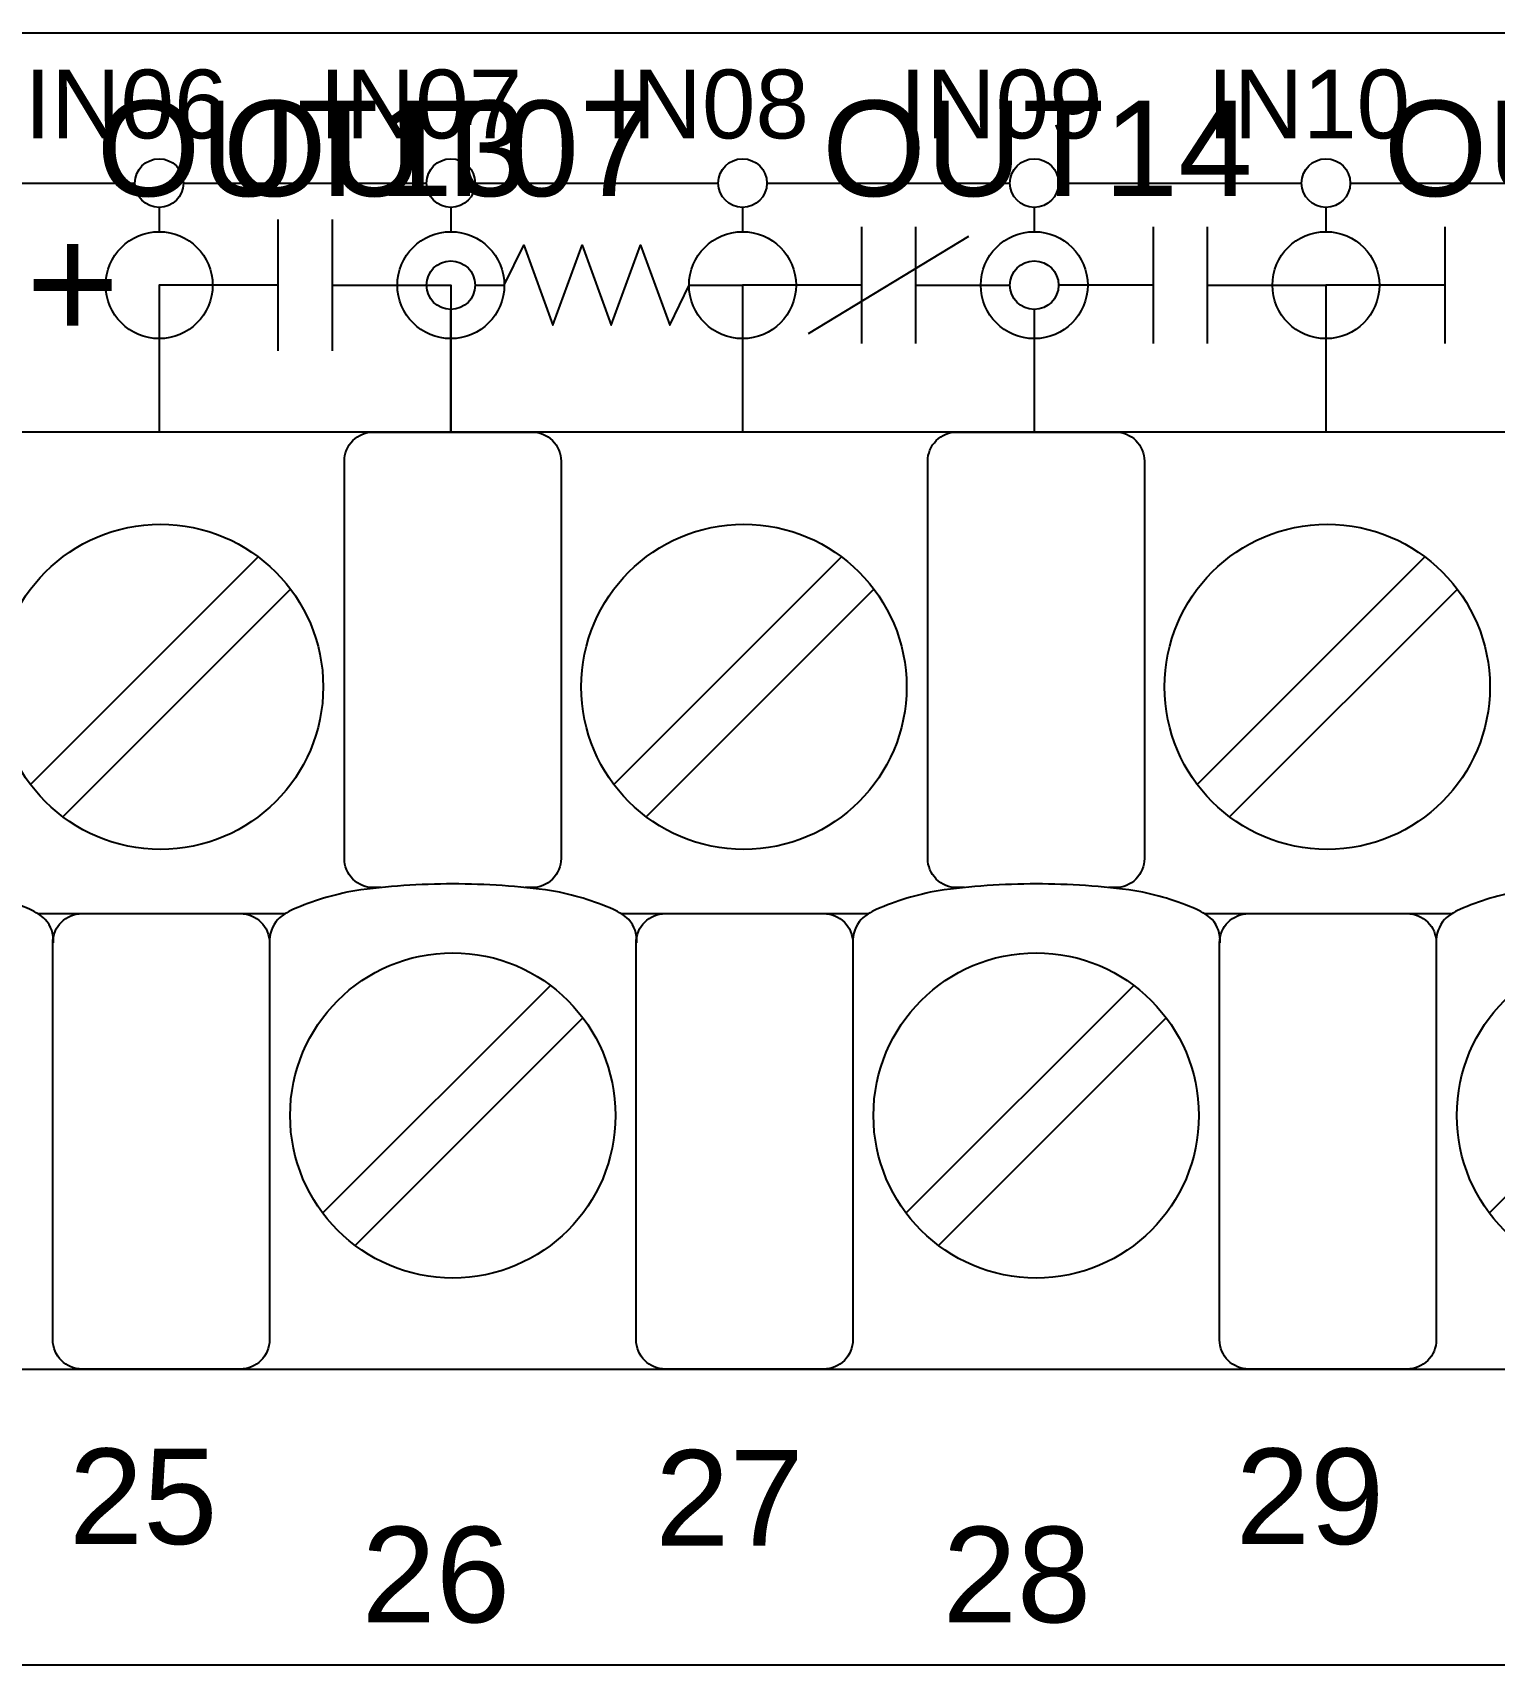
# Model space of a CAD drawing. Extents: x 1 to 47, y 1 to 35.
# Drawn here: x 35.305 to 36.808, y 14.394 to 16.074 of the extents above; entities that cross this region are included whole.
import ezdxf

# ---------------------------------------------------------------- set-up
doc = ezdxf.new("R2010")
doc.units = 0
doc.header["$MEASUREMENT"] = 0
for name, color, linetype in [('4_01__0__EMPTY', 7, 'CONTINUOUS'), ('4_02__1___8__INDEPENDENT_I', 7, 'CONTINUOUS'), ('4_03__2___8__OPTOISOLATED_', 7, 'CONTINUOUS'), ('4_04__4___24__OPTOISOLATED', 7, 'CONTINUOUS'), ('4_05__5___8__INDEPENDENT_I', 7, 'CONTINUOUS'), ('4_06__6___8__INDEPENDENT_I', 7, 'CONTINUOUS'), ('4_07__7___8__OPTOISOLATED_', 7, 'CONTINUOUS'), ('4_08__8___8__OPTOISOLATED_', 7, 'CONTINUOUS'), ('4_09__A__AUXILIARY_TRIP-CL', 7, 'CONTINUOUS'), ('4_10__B__AUXILIARY_TRIP-CL', 7, 'CONTINUOUS'), ('7_00______DWG_', 7, 'CONTINUOUS')]:
    doc.layers.add(name, color=color, linetype=linetype)
doc.styles.add('ARIAL', font='arial.ttf')

msp = doc.modelspace()

# ---------------------------------------------------------------- linework, layer by layer
at = {"layer": '4_01__0__EMPTY'}
msp.add_lwpolyline([(32.925, 14.7285, 0.414213), (32.955, 14.6985), (37.9368, 14.6985, 0.414214), (37.9668, 14.7285), (37.9668, 15.0415), (38.0577, 15.2863, 0.480048), (37.9127, 15.4845), (37.6785, 15.4845, -0.414214), (37.6485, 15.5145), (37.6485, 15.6326, 0.414212), (37.6185, 15.6626), (37.6185, 15.6627), (32.6374, 15.6627, 0.414215), (32.6074, 15.6327), (32.6075, 15.3198), (32.5166, 15.075, 0.47859), (32.6616, 14.8765), (32.895, 14.8765, -0.414214), (32.925, 14.8465)], format="xyb", close=True, dxfattribs=at)
at = {"layer": '4_02__1___8__INDEPENDENT_I'}
for points in [[(35.5573, 15.8813), (35.5573, 15.7463)], [(35.6129, 15.8813), (35.6129, 15.7463)], [(36.2676, 15.8638), (36.1026, 15.7638)], [(36.1573, 15.8738), (36.1573, 15.7538)], [(36.2129, 15.8738), (36.2129, 15.7538)], [(36.4573, 15.8738), (36.4573, 15.7538)], [(36.5129, 15.8738), (36.5129, 15.7538)], [(35.5573, 15.8138), (35.4351, 15.8138), (35.4351, 15.6627)], [(35.6129, 15.8138), (35.7351, 15.8138), (35.7351, 15.6627)], [(36.1573, 15.8138), (36.0351, 15.8138), (36.0351, 15.6627)], [(36.2129, 15.8138), (36.3101, 15.8138)], [(36.4573, 15.8138), (36.3601, 15.8138)], [(36.5129, 15.8138), (36.6351, 15.8138), (36.6351, 15.6627)], [(36.3351, 15.7888), (36.3351, 15.6627)], [(35.5369, 15.5343), (35.3027, 15.3001)], [(36.1369, 15.5343), (35.9027, 15.3001)], [(36.7369, 15.5343), (36.5027, 15.3001)], [(35.5703, 15.5009), (35.3361, 15.2667)], [(36.1703, 15.5009), (35.9361, 15.2667)], [(36.7703, 15.5009), (36.5361, 15.2667)], [(35.31, 15.1672), (35.5651, 15.1672)], [(35.91, 15.1672), (36.1651, 15.1672)], [(36.51, 15.1672), (36.7651, 15.1672)], [(35.8375, 15.0933), (35.6033, 14.8591)], [(36.4375, 15.0933), (36.2033, 14.8591)], [(37.0375, 15.0933), (36.8033, 14.8591)], [(35.8709, 15.0599), (35.6368, 14.8257)], [(36.4709, 15.0599), (36.2368, 14.8257)]]:
    msp.add_lwpolyline(points, dxfattribs=at)
msp.add_lwpolyline([(32.925, 14.7285, 0.414213), (32.955, 14.6985), (37.9368, 14.6985, 0.414214), (37.9668, 14.7285), (37.9668, 15.0415), (38.0577, 15.2863, 0.480048), (37.9127, 15.4845), (37.6785, 15.4845, -0.414214), (37.6485, 15.5145), (37.6485, 15.6326, 0.414212), (37.6185, 15.6626), (37.6185, 15.6627), (32.6374, 15.6627, 0.414215), (32.6074, 15.6327), (32.6075, 15.3198), (32.5166, 15.075, 0.47859), (32.6616, 14.8765), (32.895, 14.8765, -0.414214), (32.925, 14.8465)], format="xyb", close=True, dxfattribs=at)
for points in [[(35.6635, 15.1939), (35.6556, 15.1939, -0.414214), (35.6256, 15.2239), (35.6256, 15.6327, -0.414214), (35.6556, 15.6627), (35.8184, 15.6627, -0.414214), (35.8484, 15.6327), (35.8484, 15.2239, -0.414214), (35.8184, 15.1939), (35.8116, 15.1939)], [(36.2635, 15.1939), (36.2556, 15.1939, -0.414214), (36.2256, 15.2239), (36.2256, 15.6327, -0.414214), (36.2556, 15.6627), (36.4184, 15.6627, -0.414214), (36.4484, 15.6327), (36.4484, 15.2239, -0.414214), (36.4184, 15.1939), (36.4116, 15.1939)], [(35.3265, 15.1372, 0.191033), (35.318, 15.1611, 0.081668), (35.3024, 15.1713, 0.0591), (35.2387, 15.1907, 0.034646), (35.1371, 15.1977, 0.03436), (35.0364, 15.1907, 0.0591), (34.9727, 15.1713, 0.081668), (34.9571, 15.1611, 0.191033), (34.9486, 15.1372)], [(35.9265, 15.1372, 0.191033), (35.918, 15.1611, 0.081668), (35.9024, 15.1713, 0.0591), (35.8387, 15.1907, 0.034646), (35.7371, 15.1977, 0.03436), (35.6364, 15.1907, 0.0591), (35.5727, 15.1713, 0.081668), (35.5571, 15.1611, 0.191033), (35.5486, 15.1372)], [(36.5265, 15.1372, 0.191033), (36.518, 15.1611, 0.081668), (36.5024, 15.1713, 0.0591), (36.4387, 15.1907, 0.034646), (36.3371, 15.1977, 0.03436), (36.2364, 15.1907, 0.0591), (36.1727, 15.1713, 0.081668), (36.1571, 15.1611, 0.191033), (36.1486, 15.1372)], [(37.1265, 15.1372, 0.191033), (37.118, 15.1611, 0.081668), (37.1024, 15.1713, 0.0591), (37.0387, 15.1907, 0.034646), (36.9371, 15.1977, 0.03436), (36.8365, 15.1907, 0.0591), (36.7727, 15.1713, 0.081668), (36.7571, 15.1611, 0.191033), (36.7486, 15.1372)], [(35.5186, 15.1672, -0.414214), (35.5486, 15.1372), (35.5486, 14.7285, -0.414214), (35.5186, 14.6985), (35.3557, 14.6985, -0.414214), (35.3257, 14.7285), (35.3257, 15.1372, -0.414214), (35.3557, 15.1672)], [(36.1186, 15.1672, -0.414214), (36.1486, 15.1372), (36.1486, 14.7285, -0.414214), (36.1186, 14.6985), (35.9557, 14.6985, -0.414214), (35.9257, 14.7285), (35.9257, 15.1372, -0.414214), (35.9557, 15.1672)], [(36.7186, 15.1672, -0.414214), (36.7486, 15.1372), (36.7486, 14.7285, -0.414214), (36.7186, 14.6985), (36.5558, 14.6985, -0.414214), (36.5258, 14.7285), (36.5258, 15.1372, -0.414214), (36.5558, 15.1672)]]:
    msp.add_lwpolyline(points, format="xyb", dxfattribs=at)
for centre, radius in [((36.3351, 15.8138), 0.025), ((35.4365, 15.4005), 0.1673), ((36.0365, 15.4005), 0.1673), ((36.6365, 15.4005), 0.1673), ((35.7371, 14.9595), 0.1673), ((36.3371, 14.9595), 0.1673), ((36.9371, 14.9595), 0.1673)]:
    msp.add_circle(centre, radius, dxfattribs=at)
at = {"layer": '4_03__2___8__OPTOISOLATED_'}
for points in [[(35.5573, 15.8813), (35.5573, 15.7463)], [(35.6129, 15.8813), (35.6129, 15.7463)], [(36.2676, 15.8638), (36.1026, 15.7638)], [(36.1573, 15.8738), (36.1573, 15.7538)], [(36.2129, 15.8738), (36.2129, 15.7538)], [(36.4573, 15.8738), (36.4573, 15.7538)], [(36.5129, 15.8738), (36.5129, 15.7538)], [(35.5573, 15.8138), (35.4351, 15.8138), (35.4351, 15.6627)], [(35.6129, 15.8138), (35.7351, 15.8138), (35.7351, 15.6627)], [(36.1573, 15.8138), (36.0351, 15.8138), (36.0351, 15.6627)], [(36.2129, 15.8138), (36.3101, 15.8138)], [(36.4573, 15.8138), (36.3601, 15.8138)], [(36.5129, 15.8138), (36.6351, 15.8138), (36.6351, 15.6627)], [(36.3351, 15.7888), (36.3351, 15.6627)], [(35.5369, 15.5343), (35.3027, 15.3001)], [(36.1369, 15.5343), (35.9027, 15.3001)], [(36.7369, 15.5343), (36.5027, 15.3001)], [(35.5703, 15.5009), (35.3361, 15.2667)], [(36.1703, 15.5009), (35.9361, 15.2667)], [(36.7703, 15.5009), (36.5361, 15.2667)], [(35.31, 15.1672), (35.5651, 15.1672)], [(35.91, 15.1672), (36.1651, 15.1672)], [(36.51, 15.1672), (36.7651, 15.1672)], [(35.8375, 15.0933), (35.6033, 14.8591)], [(36.4375, 15.0933), (36.2033, 14.8591)], [(37.0375, 15.0933), (36.8033, 14.8591)], [(35.8709, 15.0599), (35.6368, 14.8257)], [(36.4709, 15.0599), (36.2368, 14.8257)]]:
    msp.add_lwpolyline(points, dxfattribs=at)
msp.add_lwpolyline([(32.925, 14.7285, 0.414213), (32.955, 14.6985), (37.9368, 14.6985, 0.414214), (37.9668, 14.7285), (37.9668, 15.0415), (38.0577, 15.2863, 0.480048), (37.9127, 15.4845), (37.6785, 15.4845, -0.414214), (37.6485, 15.5145), (37.6485, 15.6326, 0.414212), (37.6185, 15.6626), (37.6185, 15.6627), (32.6374, 15.6627, 0.414215), (32.6074, 15.6327), (32.6075, 15.3198), (32.5166, 15.075, 0.47859), (32.6616, 14.8765), (32.895, 14.8765, -0.414214), (32.925, 14.8465)], format="xyb", close=True, dxfattribs=at)
for points in [[(35.6635, 15.1939), (35.6556, 15.1939, -0.414214), (35.6256, 15.2239), (35.6256, 15.6327, -0.414214), (35.6556, 15.6627), (35.8184, 15.6627, -0.414214), (35.8484, 15.6327), (35.8484, 15.2239, -0.414214), (35.8184, 15.1939), (35.8116, 15.1939)], [(36.2635, 15.1939), (36.2556, 15.1939, -0.414214), (36.2256, 15.2239), (36.2256, 15.6327, -0.414214), (36.2556, 15.6627), (36.4184, 15.6627, -0.414214), (36.4484, 15.6327), (36.4484, 15.2239, -0.414214), (36.4184, 15.1939), (36.4116, 15.1939)], [(35.3265, 15.1372, 0.191033), (35.318, 15.1611, 0.081668), (35.3024, 15.1713, 0.0591), (35.2387, 15.1907, 0.034646), (35.1371, 15.1977, 0.03436), (35.0364, 15.1907, 0.0591), (34.9727, 15.1713, 0.081668), (34.9571, 15.1611, 0.191033), (34.9486, 15.1372)], [(35.9265, 15.1372, 0.191033), (35.918, 15.1611, 0.081668), (35.9024, 15.1713, 0.0591), (35.8387, 15.1907, 0.034646), (35.7371, 15.1977, 0.03436), (35.6364, 15.1907, 0.0591), (35.5727, 15.1713, 0.081668), (35.5571, 15.1611, 0.191033), (35.5486, 15.1372)], [(36.5265, 15.1372, 0.191033), (36.518, 15.1611, 0.081668), (36.5024, 15.1713, 0.0591), (36.4387, 15.1907, 0.034646), (36.3371, 15.1977, 0.03436), (36.2364, 15.1907, 0.0591), (36.1727, 15.1713, 0.081668), (36.1571, 15.1611, 0.191033), (36.1486, 15.1372)], [(37.1265, 15.1372, 0.191033), (37.118, 15.1611, 0.081668), (37.1024, 15.1713, 0.0591), (37.0387, 15.1907, 0.034646), (36.9371, 15.1977, 0.03436), (36.8365, 15.1907, 0.0591), (36.7727, 15.1713, 0.081668), (36.7571, 15.1611, 0.191033), (36.7486, 15.1372)], [(35.5186, 15.1672, -0.414214), (35.5486, 15.1372), (35.5486, 14.7285, -0.414214), (35.5186, 14.6985), (35.3557, 14.6985, -0.414214), (35.3257, 14.7285), (35.3257, 15.1372, -0.414214), (35.3557, 15.1672)], [(36.1186, 15.1672, -0.414214), (36.1486, 15.1372), (36.1486, 14.7285, -0.414214), (36.1186, 14.6985), (35.9557, 14.6985, -0.414214), (35.9257, 14.7285), (35.9257, 15.1372, -0.414214), (35.9557, 15.1672)], [(36.7186, 15.1672, -0.414214), (36.7486, 15.1372), (36.7486, 14.7285, -0.414214), (36.7186, 14.6985), (36.5558, 14.6985, -0.414214), (36.5258, 14.7285), (36.5258, 15.1372, -0.414214), (36.5558, 15.1672)]]:
    msp.add_lwpolyline(points, format="xyb", dxfattribs=at)
for centre, radius in [((36.3351, 15.8138), 0.025), ((35.4365, 15.4005), 0.1673), ((36.0365, 15.4005), 0.1673), ((36.6365, 15.4005), 0.1673), ((35.7371, 14.9595), 0.1673), ((36.3371, 14.9595), 0.1673), ((36.9371, 14.9595), 0.1673)]:
    msp.add_circle(centre, radius, dxfattribs=at)
at = {"layer": '4_04__4___24__OPTOISOLATED'}
for points in [[(35.1601, 15.9188), (35.4101, 15.9188)], [(35.4601, 15.9188), (35.7101, 15.9188)], [(35.7601, 15.9188), (36.0101, 15.9188)], [(36.0601, 15.9188), (36.3101, 15.9188)], [(36.3601, 15.9188), (36.6101, 15.9188)], [(36.6601, 15.9188), (36.9101, 15.9188)], [(35.4351, 15.8938), (35.4351, 15.8688)], [(35.7351, 15.8938), (35.7351, 15.8688)], [(36.0351, 15.8938), (36.0351, 15.8688)], [(36.3351, 15.8938), (36.3351, 15.8688)], [(36.6351, 15.8938), (36.6351, 15.8688)], [(35.4351, 15.7588), (35.4351, 15.6627)], [(35.7351, 15.7588), (35.7351, 15.6627)], [(36.0351, 15.7588), (36.0351, 15.6627)], [(36.3351, 15.7588), (36.3351, 15.6627)], [(36.6351, 15.7588), (36.6351, 15.6627)], [(35.5369, 15.5343), (35.3027, 15.3001)], [(36.1369, 15.5343), (35.9027, 15.3001)], [(36.7369, 15.5343), (36.5027, 15.3001)], [(35.5703, 15.5009), (35.3361, 15.2667)], [(36.1703, 15.5009), (35.9361, 15.2667)], [(36.7703, 15.5009), (36.5361, 15.2667)], [(35.31, 15.1672), (35.5651, 15.1672)], [(35.91, 15.1672), (36.1651, 15.1672)], [(36.51, 15.1672), (36.7651, 15.1672)], [(35.8375, 15.0933), (35.6033, 14.8591)], [(36.4375, 15.0933), (36.2033, 14.8591)], [(37.0375, 15.0933), (36.8033, 14.8591)], [(35.8709, 15.0599), (35.6368, 14.8257)], [(36.4709, 15.0599), (36.2368, 14.8257)]]:
    msp.add_lwpolyline(points, dxfattribs=at)
msp.add_lwpolyline([(32.925, 14.7285, 0.414213), (32.955, 14.6985), (37.9368, 14.6985, 0.414214), (37.9668, 14.7285), (37.9668, 15.0415), (38.0577, 15.2863, 0.480048), (37.9127, 15.4845), (37.6785, 15.4845, -0.414214), (37.6485, 15.5145), (37.6485, 15.6326, 0.414212), (37.6185, 15.6626), (37.6185, 15.6627), (32.6374, 15.6627, 0.414215), (32.6074, 15.6327), (32.6075, 15.3198), (32.5166, 15.075, 0.47859), (32.6616, 14.8765), (32.895, 14.8765, -0.414214), (32.925, 14.8465)], format="xyb", close=True, dxfattribs=at)
for points in [[(35.6635, 15.1939), (35.6556, 15.1939, -0.414214), (35.6256, 15.2239), (35.6256, 15.6327, -0.414214), (35.6556, 15.6627), (35.8184, 15.6627, -0.414214), (35.8484, 15.6327), (35.8484, 15.2239, -0.414214), (35.8184, 15.1939), (35.8116, 15.1939)], [(36.2635, 15.1939), (36.2556, 15.1939, -0.414214), (36.2256, 15.2239), (36.2256, 15.6327, -0.414214), (36.2556, 15.6627), (36.4184, 15.6627, -0.414214), (36.4484, 15.6327), (36.4484, 15.2239, -0.414214), (36.4184, 15.1939), (36.4116, 15.1939)], [(35.3265, 15.1372, 0.191033), (35.318, 15.1611, 0.081668), (35.3024, 15.1713, 0.0591), (35.2387, 15.1907, 0.034646), (35.1371, 15.1977, 0.03436), (35.0364, 15.1907, 0.0591), (34.9727, 15.1713, 0.081668), (34.9571, 15.1611, 0.191033), (34.9486, 15.1372)], [(35.9265, 15.1372, 0.191033), (35.918, 15.1611, 0.081668), (35.9024, 15.1713, 0.0591), (35.8387, 15.1907, 0.034646), (35.7371, 15.1977, 0.03436), (35.6364, 15.1907, 0.0591), (35.5727, 15.1713, 0.081668), (35.5571, 15.1611, 0.191033), (35.5486, 15.1372)], [(36.5265, 15.1372, 0.191033), (36.518, 15.1611, 0.081668), (36.5024, 15.1713, 0.0591), (36.4387, 15.1907, 0.034646), (36.3371, 15.1977, 0.03436), (36.2364, 15.1907, 0.0591), (36.1727, 15.1713, 0.081668), (36.1571, 15.1611, 0.191033), (36.1486, 15.1372)], [(37.1265, 15.1372, 0.191033), (37.118, 15.1611, 0.081668), (37.1024, 15.1713, 0.0591), (37.0387, 15.1907, 0.034646), (36.9371, 15.1977, 0.03436), (36.8365, 15.1907, 0.0591), (36.7727, 15.1713, 0.081668), (36.7571, 15.1611, 0.191033), (36.7486, 15.1372)], [(35.5186, 15.1672, -0.414214), (35.5486, 15.1372), (35.5486, 14.7285, -0.414214), (35.5186, 14.6985), (35.3557, 14.6985, -0.414214), (35.3257, 14.7285), (35.3257, 15.1372, -0.414214), (35.3557, 15.1672)], [(36.1186, 15.1672, -0.414214), (36.1486, 15.1372), (36.1486, 14.7285, -0.414214), (36.1186, 14.6985), (35.9557, 14.6985, -0.414214), (35.9257, 14.7285), (35.9257, 15.1372, -0.414214), (35.9557, 15.1672)], [(36.7186, 15.1672, -0.414214), (36.7486, 15.1372), (36.7486, 14.7285, -0.414214), (36.7186, 14.6985), (36.5558, 14.6985, -0.414214), (36.5258, 14.7285), (36.5258, 15.1372, -0.414214), (36.5558, 15.1672)]]:
    msp.add_lwpolyline(points, format="xyb", dxfattribs=at)
for centre, radius in [((35.4351, 15.9188), 0.025), ((35.7351, 15.9188), 0.025), ((36.0351, 15.9188), 0.025), ((36.3351, 15.9188), 0.025), ((36.6351, 15.9188), 0.025), ((35.4351, 15.8138), 0.055), ((35.7351, 15.8138), 0.055), ((36.0351, 15.8138), 0.055), ((36.3351, 15.8138), 0.055), ((36.6351, 15.8138), 0.055), ((35.4365, 15.4005), 0.1673), ((36.0365, 15.4005), 0.1673), ((36.6365, 15.4005), 0.1673), ((35.7371, 14.9595), 0.1673), ((36.3371, 14.9595), 0.1673), ((36.9371, 14.9595), 0.1673)]:
    msp.add_circle(centre, radius, dxfattribs=at)
at = {"layer": '4_05__5___8__INDEPENDENT_I'}
for points in [[(35.5573, 15.8738), (35.5573, 15.7538)], [(35.6129, 15.8738), (35.6129, 15.7538)], [(36.7573, 15.8738), (36.7573, 15.7538)], [(35.7601, 15.8138), (35.7901, 15.8138), (35.8101, 15.8551), (35.8401, 15.7726), (35.8701, 15.8551), (35.9001, 15.7726), (35.9301, 15.8551), (35.9602, 15.7726), (35.9802, 15.8138), (36.0351, 15.8138), (36.0351, 15.6627)], [(35.5573, 15.8138), (35.4351, 15.8138), (35.4351, 15.6627)], [(35.6129, 15.8138), (35.7101, 15.8138)], [(36.7573, 15.8138), (36.6351, 15.8138), (36.6351, 15.6627)], [(35.7351, 15.6627), (35.7351, 15.7888)], [(35.5369, 15.5343), (35.3027, 15.3001)], [(36.1369, 15.5343), (35.9027, 15.3001)], [(36.7369, 15.5343), (36.5027, 15.3001)], [(35.5703, 15.5009), (35.3361, 15.2667)], [(36.1703, 15.5009), (35.9361, 15.2667)], [(36.7703, 15.5009), (36.5361, 15.2667)], [(35.31, 15.1672), (35.5651, 15.1672)], [(35.91, 15.1672), (36.1651, 15.1672)], [(36.51, 15.1672), (36.7651, 15.1672)], [(35.8375, 15.0933), (35.6033, 14.8591)], [(36.4375, 15.0933), (36.2033, 14.8591)], [(37.0375, 15.0933), (36.8033, 14.8591)], [(35.8709, 15.0599), (35.6368, 14.8257)], [(36.4709, 15.0599), (36.2368, 14.8257)]]:
    msp.add_lwpolyline(points, dxfattribs=at)
msp.add_lwpolyline([(32.925, 14.7285, 0.414213), (32.955, 14.6985), (37.9368, 14.6985, 0.414214), (37.9668, 14.7285), (37.9668, 15.0415), (38.0577, 15.2863, 0.480048), (37.9127, 15.4845), (37.6785, 15.4845, -0.414214), (37.6485, 15.5145), (37.6485, 15.6326, 0.414212), (37.6185, 15.6626), (37.6185, 15.6627), (32.6374, 15.6627, 0.414215), (32.6074, 15.6327), (32.6075, 15.3198), (32.5166, 15.075, 0.47859), (32.6616, 14.8765), (32.895, 14.8765, -0.414214), (32.925, 14.8465)], format="xyb", close=True, dxfattribs=at)
for points in [[(35.6635, 15.1939), (35.6556, 15.1939, -0.414214), (35.6256, 15.2239), (35.6256, 15.6327, -0.414214), (35.6556, 15.6627), (35.8184, 15.6627, -0.414214), (35.8484, 15.6327), (35.8484, 15.2239, -0.414214), (35.8184, 15.1939), (35.8116, 15.1939)], [(36.2635, 15.1939), (36.2556, 15.1939, -0.414214), (36.2256, 15.2239), (36.2256, 15.6327, -0.414214), (36.2556, 15.6627), (36.4184, 15.6627, -0.414214), (36.4484, 15.6327), (36.4484, 15.2239, -0.414214), (36.4184, 15.1939), (36.4116, 15.1939)], [(35.3265, 15.1372, 0.191033), (35.318, 15.1611, 0.081668), (35.3024, 15.1713, 0.0591), (35.2387, 15.1907, 0.034646), (35.1371, 15.1977, 0.03436), (35.0364, 15.1907, 0.0591), (34.9727, 15.1713, 0.081668), (34.9571, 15.1611, 0.191033), (34.9486, 15.1372)], [(35.9265, 15.1372, 0.191033), (35.918, 15.1611, 0.081668), (35.9024, 15.1713, 0.0591), (35.8387, 15.1907, 0.034646), (35.7371, 15.1977, 0.03436), (35.6364, 15.1907, 0.0591), (35.5727, 15.1713, 0.081668), (35.5571, 15.1611, 0.191033), (35.5486, 15.1372)], [(36.5265, 15.1372, 0.191033), (36.518, 15.1611, 0.081668), (36.5024, 15.1713, 0.0591), (36.4387, 15.1907, 0.034646), (36.3371, 15.1977, 0.03436), (36.2364, 15.1907, 0.0591), (36.1727, 15.1713, 0.081668), (36.1571, 15.1611, 0.191033), (36.1486, 15.1372)], [(37.1265, 15.1372, 0.191033), (37.118, 15.1611, 0.081668), (37.1024, 15.1713, 0.0591), (37.0387, 15.1907, 0.034646), (36.9371, 15.1977, 0.03436), (36.8365, 15.1907, 0.0591), (36.7727, 15.1713, 0.081668), (36.7571, 15.1611, 0.191033), (36.7486, 15.1372)], [(35.5186, 15.1672, -0.414214), (35.5486, 15.1372), (35.5486, 14.7285, -0.414214), (35.5186, 14.6985), (35.3557, 14.6985, -0.414214), (35.3257, 14.7285), (35.3257, 15.1372, -0.414214), (35.3557, 15.1672)], [(36.1186, 15.1672, -0.414214), (36.1486, 15.1372), (36.1486, 14.7285, -0.414214), (36.1186, 14.6985), (35.9557, 14.6985, -0.414214), (35.9257, 14.7285), (35.9257, 15.1372, -0.414214), (35.9557, 15.1672)], [(36.7186, 15.1672, -0.414214), (36.7486, 15.1372), (36.7486, 14.7285, -0.414214), (36.7186, 14.6985), (36.5558, 14.6985, -0.414214), (36.5258, 14.7285), (36.5258, 15.1372, -0.414214), (36.5558, 15.1672)]]:
    msp.add_lwpolyline(points, format="xyb", dxfattribs=at)
for centre, radius in [((35.7351, 15.8138), 0.025), ((35.4365, 15.4005), 0.1673), ((36.0365, 15.4005), 0.1673), ((36.6365, 15.4005), 0.1673), ((35.7371, 14.9595), 0.1673), ((36.3371, 14.9595), 0.1673), ((36.9371, 14.9595), 0.1673)]:
    msp.add_circle(centre, radius, dxfattribs=at)
at = {"layer": '4_06__6___8__INDEPENDENT_I'}
for points in [[(35.5573, 15.8813), (35.5573, 15.7463)], [(35.6129, 15.8813), (35.6129, 15.7463)], [(36.2676, 15.8638), (36.1026, 15.7638)], [(36.1573, 15.8738), (36.1573, 15.7538)], [(36.2129, 15.8738), (36.2129, 15.7538)], [(36.4573, 15.8738), (36.4573, 15.7538)], [(36.5129, 15.8738), (36.5129, 15.7538)], [(35.5573, 15.8138), (35.4351, 15.8138), (35.4351, 15.6627)], [(35.6129, 15.8138), (35.7351, 15.8138), (35.7351, 15.6627)], [(36.1573, 15.8138), (36.0351, 15.8138), (36.0351, 15.6627)], [(36.2129, 15.8138), (36.3101, 15.8138)], [(36.4573, 15.8138), (36.3601, 15.8138)], [(36.5129, 15.8138), (36.6351, 15.8138), (36.6351, 15.6627)], [(36.3351, 15.7888), (36.3351, 15.6627)], [(35.5369, 15.5343), (35.3027, 15.3001)], [(36.1369, 15.5343), (35.9027, 15.3001)], [(36.7369, 15.5343), (36.5027, 15.3001)], [(35.5703, 15.5009), (35.3361, 15.2667)], [(36.1703, 15.5009), (35.9361, 15.2667)], [(36.7703, 15.5009), (36.5361, 15.2667)], [(35.31, 15.1672), (35.5651, 15.1672)], [(35.91, 15.1672), (36.1651, 15.1672)], [(36.51, 15.1672), (36.7651, 15.1672)], [(35.8375, 15.0933), (35.6033, 14.8591)], [(36.4375, 15.0933), (36.2033, 14.8591)], [(37.0375, 15.0933), (36.8033, 14.8591)], [(35.8709, 15.0599), (35.6368, 14.8257)], [(36.4709, 15.0599), (36.2368, 14.8257)]]:
    msp.add_lwpolyline(points, dxfattribs=at)
msp.add_lwpolyline([(32.925, 14.7285, 0.414213), (32.955, 14.6985), (37.9368, 14.6985, 0.414214), (37.9668, 14.7285), (37.9668, 15.0415), (38.0577, 15.2863, 0.480048), (37.9127, 15.4845), (37.6785, 15.4845, -0.414214), (37.6485, 15.5145), (37.6485, 15.6326, 0.414212), (37.6185, 15.6626), (37.6185, 15.6627), (32.6374, 15.6627, 0.414215), (32.6074, 15.6327), (32.6075, 15.3198), (32.5166, 15.075, 0.47859), (32.6616, 14.8765), (32.895, 14.8765, -0.414214), (32.925, 14.8465)], format="xyb", close=True, dxfattribs=at)
for points in [[(35.6635, 15.1939), (35.6556, 15.1939, -0.414214), (35.6256, 15.2239), (35.6256, 15.6327, -0.414214), (35.6556, 15.6627), (35.8184, 15.6627, -0.414214), (35.8484, 15.6327), (35.8484, 15.2239, -0.414214), (35.8184, 15.1939), (35.8116, 15.1939)], [(36.2635, 15.1939), (36.2556, 15.1939, -0.414214), (36.2256, 15.2239), (36.2256, 15.6327, -0.414214), (36.2556, 15.6627), (36.4184, 15.6627, -0.414214), (36.4484, 15.6327), (36.4484, 15.2239, -0.414214), (36.4184, 15.1939), (36.4116, 15.1939)], [(35.3265, 15.1372, 0.191033), (35.318, 15.1611, 0.081668), (35.3024, 15.1713, 0.0591), (35.2387, 15.1907, 0.034646), (35.1371, 15.1977, 0.03436), (35.0364, 15.1907, 0.0591), (34.9727, 15.1713, 0.081668), (34.9571, 15.1611, 0.191033), (34.9486, 15.1372)], [(35.9265, 15.1372, 0.191033), (35.918, 15.1611, 0.081668), (35.9024, 15.1713, 0.0591), (35.8387, 15.1907, 0.034646), (35.7371, 15.1977, 0.03436), (35.6364, 15.1907, 0.0591), (35.5727, 15.1713, 0.081668), (35.5571, 15.1611, 0.191033), (35.5486, 15.1372)], [(36.5265, 15.1372, 0.191033), (36.518, 15.1611, 0.081668), (36.5024, 15.1713, 0.0591), (36.4387, 15.1907, 0.034646), (36.3371, 15.1977, 0.03436), (36.2364, 15.1907, 0.0591), (36.1727, 15.1713, 0.081668), (36.1571, 15.1611, 0.191033), (36.1486, 15.1372)], [(37.1265, 15.1372, 0.191033), (37.118, 15.1611, 0.081668), (37.1024, 15.1713, 0.0591), (37.0387, 15.1907, 0.034646), (36.9371, 15.1977, 0.03436), (36.8365, 15.1907, 0.0591), (36.7727, 15.1713, 0.081668), (36.7571, 15.1611, 0.191033), (36.7486, 15.1372)], [(35.5186, 15.1672, -0.414214), (35.5486, 15.1372), (35.5486, 14.7285, -0.414214), (35.5186, 14.6985), (35.3557, 14.6985, -0.414214), (35.3257, 14.7285), (35.3257, 15.1372, -0.414214), (35.3557, 15.1672)], [(36.1186, 15.1672, -0.414214), (36.1486, 15.1372), (36.1486, 14.7285, -0.414214), (36.1186, 14.6985), (35.9557, 14.6985, -0.414214), (35.9257, 14.7285), (35.9257, 15.1372, -0.414214), (35.9557, 15.1672)], [(36.7186, 15.1672, -0.414214), (36.7486, 15.1372), (36.7486, 14.7285, -0.414214), (36.7186, 14.6985), (36.5558, 14.6985, -0.414214), (36.5258, 14.7285), (36.5258, 15.1372, -0.414214), (36.5558, 15.1672)]]:
    msp.add_lwpolyline(points, format="xyb", dxfattribs=at)
for centre, radius in [((36.3351, 15.8138), 0.025), ((35.4365, 15.4005), 0.1673), ((36.0365, 15.4005), 0.1673), ((36.6365, 15.4005), 0.1673), ((35.7371, 14.9595), 0.1673), ((36.3371, 14.9595), 0.1673), ((36.9371, 14.9595), 0.1673)]:
    msp.add_circle(centre, radius, dxfattribs=at)
at = {"layer": '4_07__7___8__OPTOISOLATED_'}
for points in [[(35.5573, 15.8813), (35.5573, 15.7463)], [(35.6129, 15.8813), (35.6129, 15.7463)], [(36.2676, 15.8638), (36.1026, 15.7638)], [(36.1573, 15.8738), (36.1573, 15.7538)], [(36.2129, 15.8738), (36.2129, 15.7538)], [(36.4573, 15.8738), (36.4573, 15.7538)], [(36.5129, 15.8738), (36.5129, 15.7538)], [(35.5573, 15.8138), (35.4351, 15.8138), (35.4351, 15.6627)], [(35.6129, 15.8138), (35.7351, 15.8138), (35.7351, 15.6627)], [(36.1573, 15.8138), (36.0351, 15.8138), (36.0351, 15.6627)], [(36.2129, 15.8138), (36.3101, 15.8138)], [(36.4573, 15.8138), (36.3601, 15.8138)], [(36.5129, 15.8138), (36.6351, 15.8138), (36.6351, 15.6627)], [(36.3351, 15.7888), (36.3351, 15.6627)], [(35.5369, 15.5343), (35.3027, 15.3001)], [(36.1369, 15.5343), (35.9027, 15.3001)], [(36.7369, 15.5343), (36.5027, 15.3001)], [(35.5703, 15.5009), (35.3361, 15.2667)], [(36.1703, 15.5009), (35.9361, 15.2667)], [(36.7703, 15.5009), (36.5361, 15.2667)], [(35.31, 15.1672), (35.5651, 15.1672)], [(35.91, 15.1672), (36.1651, 15.1672)], [(36.51, 15.1672), (36.7651, 15.1672)], [(35.8375, 15.0933), (35.6033, 14.8591)], [(36.4375, 15.0933), (36.2033, 14.8591)], [(37.0375, 15.0933), (36.8033, 14.8591)], [(35.8709, 15.0599), (35.6368, 14.8257)], [(36.4709, 15.0599), (36.2368, 14.8257)]]:
    msp.add_lwpolyline(points, dxfattribs=at)
msp.add_lwpolyline([(32.925, 14.7285, 0.414213), (32.955, 14.6985), (37.9368, 14.6985, 0.414214), (37.9668, 14.7285), (37.9668, 15.0415), (38.0577, 15.2863, 0.480048), (37.9127, 15.4845), (37.6785, 15.4845, -0.414214), (37.6485, 15.5145), (37.6485, 15.6326, 0.414212), (37.6185, 15.6626), (37.6185, 15.6627), (32.6374, 15.6627, 0.414215), (32.6074, 15.6327), (32.6075, 15.3198), (32.5166, 15.075, 0.47859), (32.6616, 14.8765), (32.895, 14.8765, -0.414214), (32.925, 14.8465)], format="xyb", close=True, dxfattribs=at)
for points in [[(35.6635, 15.1939), (35.6556, 15.1939, -0.414214), (35.6256, 15.2239), (35.6256, 15.6327, -0.414214), (35.6556, 15.6627), (35.8184, 15.6627, -0.414214), (35.8484, 15.6327), (35.8484, 15.2239, -0.414214), (35.8184, 15.1939), (35.8116, 15.1939)], [(36.2635, 15.1939), (36.2556, 15.1939, -0.414214), (36.2256, 15.2239), (36.2256, 15.6327, -0.414214), (36.2556, 15.6627), (36.4184, 15.6627, -0.414214), (36.4484, 15.6327), (36.4484, 15.2239, -0.414214), (36.4184, 15.1939), (36.4116, 15.1939)], [(35.3265, 15.1372, 0.191033), (35.318, 15.1611, 0.081668), (35.3024, 15.1713, 0.0591), (35.2387, 15.1907, 0.034646), (35.1371, 15.1977, 0.03436), (35.0364, 15.1907, 0.0591), (34.9727, 15.1713, 0.081668), (34.9571, 15.1611, 0.191033), (34.9486, 15.1372)], [(35.9265, 15.1372, 0.191033), (35.918, 15.1611, 0.081668), (35.9024, 15.1713, 0.0591), (35.8387, 15.1907, 0.034646), (35.7371, 15.1977, 0.03436), (35.6364, 15.1907, 0.0591), (35.5727, 15.1713, 0.081668), (35.5571, 15.1611, 0.191033), (35.5486, 15.1372)], [(36.5265, 15.1372, 0.191033), (36.518, 15.1611, 0.081668), (36.5024, 15.1713, 0.0591), (36.4387, 15.1907, 0.034646), (36.3371, 15.1977, 0.03436), (36.2364, 15.1907, 0.0591), (36.1727, 15.1713, 0.081668), (36.1571, 15.1611, 0.191033), (36.1486, 15.1372)], [(37.1265, 15.1372, 0.191033), (37.118, 15.1611, 0.081668), (37.1024, 15.1713, 0.0591), (37.0387, 15.1907, 0.034646), (36.9371, 15.1977, 0.03436), (36.8365, 15.1907, 0.0591), (36.7727, 15.1713, 0.081668), (36.7571, 15.1611, 0.191033), (36.7486, 15.1372)], [(35.5186, 15.1672, -0.414214), (35.5486, 15.1372), (35.5486, 14.7285, -0.414214), (35.5186, 14.6985), (35.3557, 14.6985, -0.414214), (35.3257, 14.7285), (35.3257, 15.1372, -0.414214), (35.3557, 15.1672)], [(36.1186, 15.1672, -0.414214), (36.1486, 15.1372), (36.1486, 14.7285, -0.414214), (36.1186, 14.6985), (35.9557, 14.6985, -0.414214), (35.9257, 14.7285), (35.9257, 15.1372, -0.414214), (35.9557, 15.1672)], [(36.7186, 15.1672, -0.414214), (36.7486, 15.1372), (36.7486, 14.7285, -0.414214), (36.7186, 14.6985), (36.5558, 14.6985, -0.414214), (36.5258, 14.7285), (36.5258, 15.1372, -0.414214), (36.5558, 15.1672)]]:
    msp.add_lwpolyline(points, format="xyb", dxfattribs=at)
for centre, radius in [((36.3351, 15.8138), 0.025), ((35.4365, 15.4005), 0.1673), ((36.0365, 15.4005), 0.1673), ((36.6365, 15.4005), 0.1673), ((35.7371, 14.9595), 0.1673), ((36.3371, 14.9595), 0.1673), ((36.9371, 14.9595), 0.1673)]:
    msp.add_circle(centre, radius, dxfattribs=at)
at = {"layer": '4_08__8___8__OPTOISOLATED_'}
for points in [[(35.5573, 15.8738), (35.5573, 15.7538)], [(35.6129, 15.8738), (35.6129, 15.7538)], [(36.7573, 15.8738), (36.7573, 15.7538)], [(35.7601, 15.8138), (35.7901, 15.8138), (35.8101, 15.8551), (35.8401, 15.7726), (35.8701, 15.8551), (35.9001, 15.7726), (35.9301, 15.8551), (35.9602, 15.7726), (35.9802, 15.8138), (36.0351, 15.8138), (36.0351, 15.6627)], [(35.5573, 15.8138), (35.4351, 15.8138), (35.4351, 15.6627)], [(35.6129, 15.8138), (35.7101, 15.8138)], [(36.7573, 15.8138), (36.6351, 15.8138), (36.6351, 15.6627)], [(35.7351, 15.6627), (35.7351, 15.7888)], [(35.5369, 15.5343), (35.3027, 15.3001)], [(36.1369, 15.5343), (35.9027, 15.3001)], [(36.7369, 15.5343), (36.5027, 15.3001)], [(35.5703, 15.5009), (35.3361, 15.2667)], [(36.1703, 15.5009), (35.9361, 15.2667)], [(36.7703, 15.5009), (36.5361, 15.2667)], [(35.31, 15.1672), (35.5651, 15.1672)], [(35.91, 15.1672), (36.1651, 15.1672)], [(36.51, 15.1672), (36.7651, 15.1672)], [(35.8375, 15.0933), (35.6033, 14.8591)], [(36.4375, 15.0933), (36.2033, 14.8591)], [(37.0375, 15.0933), (36.8033, 14.8591)], [(35.8709, 15.0599), (35.6368, 14.8257)], [(36.4709, 15.0599), (36.2368, 14.8257)]]:
    msp.add_lwpolyline(points, dxfattribs=at)
msp.add_lwpolyline([(32.925, 14.7285, 0.414213), (32.955, 14.6985), (37.9368, 14.6985, 0.414214), (37.9668, 14.7285), (37.9668, 15.0415), (38.0577, 15.2863, 0.480048), (37.9127, 15.4845), (37.6785, 15.4845, -0.414214), (37.6485, 15.5145), (37.6485, 15.6326, 0.414212), (37.6185, 15.6626), (37.6185, 15.6627), (32.6374, 15.6627, 0.414215), (32.6074, 15.6327), (32.6075, 15.3198), (32.5166, 15.075, 0.47859), (32.6616, 14.8765), (32.895, 14.8765, -0.414214), (32.925, 14.8465)], format="xyb", close=True, dxfattribs=at)
for points in [[(35.6635, 15.1939), (35.6556, 15.1939, -0.414214), (35.6256, 15.2239), (35.6256, 15.6327, -0.414214), (35.6556, 15.6627), (35.8184, 15.6627, -0.414214), (35.8484, 15.6327), (35.8484, 15.2239, -0.414214), (35.8184, 15.1939), (35.8116, 15.1939)], [(36.2635, 15.1939), (36.2556, 15.1939, -0.414214), (36.2256, 15.2239), (36.2256, 15.6327, -0.414214), (36.2556, 15.6627), (36.4184, 15.6627, -0.414214), (36.4484, 15.6327), (36.4484, 15.2239, -0.414214), (36.4184, 15.1939), (36.4116, 15.1939)], [(35.3265, 15.1372, 0.191033), (35.318, 15.1611, 0.081668), (35.3024, 15.1713, 0.0591), (35.2387, 15.1907, 0.034646), (35.1371, 15.1977, 0.03436), (35.0364, 15.1907, 0.0591), (34.9727, 15.1713, 0.081668), (34.9571, 15.1611, 0.191033), (34.9486, 15.1372)], [(35.9265, 15.1372, 0.191033), (35.918, 15.1611, 0.081668), (35.9024, 15.1713, 0.0591), (35.8387, 15.1907, 0.034646), (35.7371, 15.1977, 0.03436), (35.6364, 15.1907, 0.0591), (35.5727, 15.1713, 0.081668), (35.5571, 15.1611, 0.191033), (35.5486, 15.1372)], [(36.5265, 15.1372, 0.191033), (36.518, 15.1611, 0.081668), (36.5024, 15.1713, 0.0591), (36.4387, 15.1907, 0.034646), (36.3371, 15.1977, 0.03436), (36.2364, 15.1907, 0.0591), (36.1727, 15.1713, 0.081668), (36.1571, 15.1611, 0.191033), (36.1486, 15.1372)], [(37.1265, 15.1372, 0.191033), (37.118, 15.1611, 0.081668), (37.1024, 15.1713, 0.0591), (37.0387, 15.1907, 0.034646), (36.9371, 15.1977, 0.03436), (36.8365, 15.1907, 0.0591), (36.7727, 15.1713, 0.081668), (36.7571, 15.1611, 0.191033), (36.7486, 15.1372)], [(35.5186, 15.1672, -0.414214), (35.5486, 15.1372), (35.5486, 14.7285, -0.414214), (35.5186, 14.6985), (35.3557, 14.6985, -0.414214), (35.3257, 14.7285), (35.3257, 15.1372, -0.414214), (35.3557, 15.1672)], [(36.1186, 15.1672, -0.414214), (36.1486, 15.1372), (36.1486, 14.7285, -0.414214), (36.1186, 14.6985), (35.9557, 14.6985, -0.414214), (35.9257, 14.7285), (35.9257, 15.1372, -0.414214), (35.9557, 15.1672)], [(36.7186, 15.1672, -0.414214), (36.7486, 15.1372), (36.7486, 14.7285, -0.414214), (36.7186, 14.6985), (36.5558, 14.6985, -0.414214), (36.5258, 14.7285), (36.5258, 15.1372, -0.414214), (36.5558, 15.1672)]]:
    msp.add_lwpolyline(points, format="xyb", dxfattribs=at)
for centre, radius in [((35.7351, 15.8138), 0.025), ((35.4365, 15.4005), 0.1673), ((36.0365, 15.4005), 0.1673), ((36.6365, 15.4005), 0.1673), ((35.7371, 14.9595), 0.1673), ((36.3371, 14.9595), 0.1673), ((36.9371, 14.9595), 0.1673)]:
    msp.add_circle(centre, radius, dxfattribs=at)
at = {"layer": '4_09__A__AUXILIARY_TRIP-CL'}
for points in [[(35.1601, 15.9188), (35.4101, 15.9188)], [(35.4601, 15.9188), (35.7101, 15.9188)], [(35.7601, 15.9188), (36.0101, 15.9188)], [(36.0601, 15.9188), (36.3101, 15.9188)], [(36.3601, 15.9188), (36.6101, 15.9188)], [(36.6601, 15.9188), (36.9101, 15.9188)], [(35.4351, 15.8938), (35.4351, 15.8688)], [(35.7351, 15.8938), (35.7351, 15.8688)], [(36.0351, 15.8938), (36.0351, 15.8688)], [(36.3351, 15.8938), (36.3351, 15.8688)], [(36.6351, 15.8938), (36.6351, 15.8688)], [(35.4351, 15.7588), (35.4351, 15.6627)], [(35.7351, 15.7588), (35.7351, 15.6627)], [(36.0351, 15.7588), (36.0351, 15.6627)], [(36.3351, 15.7588), (36.3351, 15.6627)], [(36.6351, 15.7588), (36.6351, 15.6627)], [(35.5369, 15.5343), (35.3027, 15.3001)], [(36.1369, 15.5343), (35.9027, 15.3001)], [(36.7369, 15.5343), (36.5027, 15.3001)], [(35.5703, 15.5009), (35.3361, 15.2667)], [(36.1703, 15.5009), (35.9361, 15.2667)], [(36.7703, 15.5009), (36.5361, 15.2667)], [(35.31, 15.1672), (35.5651, 15.1672)], [(35.91, 15.1672), (36.1651, 15.1672)], [(36.51, 15.1672), (36.7651, 15.1672)], [(35.8375, 15.0933), (35.6033, 14.8591)], [(36.4375, 15.0933), (36.2033, 14.8591)], [(37.0375, 15.0933), (36.8033, 14.8591)], [(35.8709, 15.0599), (35.6368, 14.8257)], [(36.4709, 15.0599), (36.2368, 14.8257)]]:
    msp.add_lwpolyline(points, dxfattribs=at)
msp.add_lwpolyline([(32.925, 14.7285, 0.414213), (32.955, 14.6985), (37.9368, 14.6985, 0.414214), (37.9668, 14.7285), (37.9668, 15.0415), (38.0577, 15.2863, 0.480048), (37.9127, 15.4845), (37.6785, 15.4845, -0.414214), (37.6485, 15.5145), (37.6485, 15.6326, 0.414212), (37.6185, 15.6626), (37.6185, 15.6627), (32.6374, 15.6627, 0.414215), (32.6074, 15.6327), (32.6075, 15.3198), (32.5166, 15.075, 0.47859), (32.6616, 14.8765), (32.895, 14.8765, -0.414214), (32.925, 14.8465)], format="xyb", close=True, dxfattribs=at)
for points in [[(35.6635, 15.1939), (35.6556, 15.1939, -0.414214), (35.6256, 15.2239), (35.6256, 15.6327, -0.414214), (35.6556, 15.6627), (35.8184, 15.6627, -0.414214), (35.8484, 15.6327), (35.8484, 15.2239, -0.414214), (35.8184, 15.1939), (35.8116, 15.1939)], [(36.2635, 15.1939), (36.2556, 15.1939, -0.414214), (36.2256, 15.2239), (36.2256, 15.6327, -0.414214), (36.2556, 15.6627), (36.4184, 15.6627, -0.414214), (36.4484, 15.6327), (36.4484, 15.2239, -0.414214), (36.4184, 15.1939), (36.4116, 15.1939)], [(35.3265, 15.1372, 0.191033), (35.318, 15.1611, 0.081668), (35.3024, 15.1713, 0.0591), (35.2387, 15.1907, 0.034646), (35.1371, 15.1977, 0.03436), (35.0364, 15.1907, 0.0591), (34.9727, 15.1713, 0.081668), (34.9571, 15.1611, 0.191033), (34.9486, 15.1372)], [(35.9265, 15.1372, 0.191033), (35.918, 15.1611, 0.081668), (35.9024, 15.1713, 0.0591), (35.8387, 15.1907, 0.034646), (35.7371, 15.1977, 0.03436), (35.6364, 15.1907, 0.0591), (35.5727, 15.1713, 0.081668), (35.5571, 15.1611, 0.191033), (35.5486, 15.1372)], [(36.5265, 15.1372, 0.191033), (36.518, 15.1611, 0.081668), (36.5024, 15.1713, 0.0591), (36.4387, 15.1907, 0.034646), (36.3371, 15.1977, 0.03436), (36.2364, 15.1907, 0.0591), (36.1727, 15.1713, 0.081668), (36.1571, 15.1611, 0.191033), (36.1486, 15.1372)], [(37.1265, 15.1372, 0.191033), (37.118, 15.1611, 0.081668), (37.1024, 15.1713, 0.0591), (37.0387, 15.1907, 0.034646), (36.9371, 15.1977, 0.03436), (36.8365, 15.1907, 0.0591), (36.7727, 15.1713, 0.081668), (36.7571, 15.1611, 0.191033), (36.7486, 15.1372)], [(35.5186, 15.1672, -0.414214), (35.5486, 15.1372), (35.5486, 14.7285, -0.414214), (35.5186, 14.6985), (35.3557, 14.6985, -0.414214), (35.3257, 14.7285), (35.3257, 15.1372, -0.414214), (35.3557, 15.1672)], [(36.1186, 15.1672, -0.414214), (36.1486, 15.1372), (36.1486, 14.7285, -0.414214), (36.1186, 14.6985), (35.9557, 14.6985, -0.414214), (35.9257, 14.7285), (35.9257, 15.1372, -0.414214), (35.9557, 15.1672)], [(36.7186, 15.1672, -0.414214), (36.7486, 15.1372), (36.7486, 14.7285, -0.414214), (36.7186, 14.6985), (36.5558, 14.6985, -0.414214), (36.5258, 14.7285), (36.5258, 15.1372, -0.414214), (36.5558, 15.1672)]]:
    msp.add_lwpolyline(points, format="xyb", dxfattribs=at)
for centre, radius in [((35.4351, 15.9188), 0.025), ((35.7351, 15.9188), 0.025), ((36.0351, 15.9188), 0.025), ((36.3351, 15.9188), 0.025), ((36.6351, 15.9188), 0.025), ((35.4351, 15.8138), 0.055), ((35.7351, 15.8138), 0.055), ((36.0351, 15.8138), 0.055), ((36.3351, 15.8138), 0.055), ((36.6351, 15.8138), 0.055), ((35.4365, 15.4005), 0.1673), ((36.0365, 15.4005), 0.1673), ((36.6365, 15.4005), 0.1673), ((35.7371, 14.9595), 0.1673), ((36.3371, 14.9595), 0.1673), ((36.9371, 14.9595), 0.1673)]:
    msp.add_circle(centre, radius, dxfattribs=at)
at = {"layer": '4_10__B__AUXILIARY_TRIP-CL'}
for points in [[(35.1601, 15.9188), (35.4101, 15.9188)], [(35.4601, 15.9188), (35.7101, 15.9188)], [(35.7601, 15.9188), (36.0101, 15.9188)], [(36.0601, 15.9188), (36.3101, 15.9188)], [(36.3601, 15.9188), (36.6101, 15.9188)], [(36.6601, 15.9188), (36.9101, 15.9188)], [(35.4351, 15.8938), (35.4351, 15.8688)], [(35.7351, 15.8938), (35.7351, 15.8688)], [(36.0351, 15.8938), (36.0351, 15.8688)], [(36.3351, 15.8938), (36.3351, 15.8688)], [(36.6351, 15.8938), (36.6351, 15.8688)], [(35.4351, 15.7588), (35.4351, 15.6627)], [(35.7351, 15.7588), (35.7351, 15.6627)], [(36.0351, 15.7588), (36.0351, 15.6627)], [(36.3351, 15.7588), (36.3351, 15.6627)], [(36.6351, 15.7588), (36.6351, 15.6627)], [(35.5369, 15.5343), (35.3027, 15.3001)], [(36.1369, 15.5343), (35.9027, 15.3001)], [(36.7369, 15.5343), (36.5027, 15.3001)], [(35.5703, 15.5009), (35.3361, 15.2667)], [(36.1703, 15.5009), (35.9361, 15.2667)], [(36.7703, 15.5009), (36.5361, 15.2667)], [(35.31, 15.1672), (35.5651, 15.1672)], [(35.91, 15.1672), (36.1651, 15.1672)], [(36.51, 15.1672), (36.7651, 15.1672)], [(35.8375, 15.0933), (35.6033, 14.8591)], [(36.4375, 15.0933), (36.2033, 14.8591)], [(37.0375, 15.0933), (36.8033, 14.8591)], [(35.8709, 15.0599), (35.6368, 14.8257)], [(36.4709, 15.0599), (36.2368, 14.8257)]]:
    msp.add_lwpolyline(points, dxfattribs=at)
msp.add_lwpolyline([(32.925, 14.7285, 0.414213), (32.955, 14.6985), (37.9368, 14.6985, 0.414214), (37.9668, 14.7285), (37.9668, 15.0415), (38.0577, 15.2863, 0.480048), (37.9127, 15.4845), (37.6785, 15.4845, -0.414214), (37.6485, 15.5145), (37.6485, 15.6326, 0.414212), (37.6185, 15.6626), (37.6185, 15.6627), (32.6374, 15.6627, 0.414215), (32.6074, 15.6327), (32.6075, 15.3198), (32.5166, 15.075, 0.47859), (32.6616, 14.8765), (32.895, 14.8765, -0.414214), (32.925, 14.8465)], format="xyb", close=True, dxfattribs=at)
for points in [[(35.6635, 15.1939), (35.6556, 15.1939, -0.414214), (35.6256, 15.2239), (35.6256, 15.6327, -0.414214), (35.6556, 15.6627), (35.8184, 15.6627, -0.414214), (35.8484, 15.6327), (35.8484, 15.2239, -0.414214), (35.8184, 15.1939), (35.8116, 15.1939)], [(36.2635, 15.1939), (36.2556, 15.1939, -0.414214), (36.2256, 15.2239), (36.2256, 15.6327, -0.414214), (36.2556, 15.6627), (36.4184, 15.6627, -0.414214), (36.4484, 15.6327), (36.4484, 15.2239, -0.414214), (36.4184, 15.1939), (36.4116, 15.1939)], [(35.3265, 15.1372, 0.191033), (35.318, 15.1611, 0.081668), (35.3024, 15.1713, 0.0591), (35.2387, 15.1907, 0.034646), (35.1371, 15.1977, 0.03436), (35.0364, 15.1907, 0.0591), (34.9727, 15.1713, 0.081668), (34.9571, 15.1611, 0.191033), (34.9486, 15.1372)], [(35.9265, 15.1372, 0.191033), (35.918, 15.1611, 0.081668), (35.9024, 15.1713, 0.0591), (35.8387, 15.1907, 0.034646), (35.7371, 15.1977, 0.03436), (35.6364, 15.1907, 0.0591), (35.5727, 15.1713, 0.081668), (35.5571, 15.1611, 0.191033), (35.5486, 15.1372)], [(36.5265, 15.1372, 0.191033), (36.518, 15.1611, 0.081668), (36.5024, 15.1713, 0.0591), (36.4387, 15.1907, 0.034646), (36.3371, 15.1977, 0.03436), (36.2364, 15.1907, 0.0591), (36.1727, 15.1713, 0.081668), (36.1571, 15.1611, 0.191033), (36.1486, 15.1372)], [(37.1265, 15.1372, 0.191033), (37.118, 15.1611, 0.081668), (37.1024, 15.1713, 0.0591), (37.0387, 15.1907, 0.034646), (36.9371, 15.1977, 0.03436), (36.8365, 15.1907, 0.0591), (36.7727, 15.1713, 0.081668), (36.7571, 15.1611, 0.191033), (36.7486, 15.1372)], [(35.5186, 15.1672, -0.414214), (35.5486, 15.1372), (35.5486, 14.7285, -0.414214), (35.5186, 14.6985), (35.3557, 14.6985, -0.414214), (35.3257, 14.7285), (35.3257, 15.1372, -0.414214), (35.3557, 15.1672)], [(36.1186, 15.1672, -0.414214), (36.1486, 15.1372), (36.1486, 14.7285, -0.414214), (36.1186, 14.6985), (35.9557, 14.6985, -0.414214), (35.9257, 14.7285), (35.9257, 15.1372, -0.414214), (35.9557, 15.1672)], [(36.7186, 15.1672, -0.414214), (36.7486, 15.1372), (36.7486, 14.7285, -0.414214), (36.7186, 14.6985), (36.5558, 14.6985, -0.414214), (36.5258, 14.7285), (36.5258, 15.1372, -0.414214), (36.5558, 15.1672)]]:
    msp.add_lwpolyline(points, format="xyb", dxfattribs=at)
for centre, radius in [((35.4351, 15.9188), 0.025), ((35.7351, 15.9188), 0.025), ((36.0351, 15.9188), 0.025), ((36.3351, 15.9188), 0.025), ((36.6351, 15.9188), 0.025), ((35.4351, 15.8138), 0.055), ((35.7351, 15.8138), 0.055), ((36.0351, 15.8138), 0.055), ((36.3351, 15.8138), 0.055), ((36.6351, 15.8138), 0.055), ((35.4365, 15.4005), 0.1673), ((36.0365, 15.4005), 0.1673), ((36.6365, 15.4005), 0.1673), ((35.7371, 14.9595), 0.1673), ((36.3371, 14.9595), 0.1673), ((36.9371, 14.9595), 0.1673)]:
    msp.add_circle(centre, radius, dxfattribs=at)
at = {"layer": '7_00______DWG_'}
msp.add_lwpolyline([(26.9562, 16.0736), (43.6165, 16.0736, -0.468367), (43.6664, 16.0136), (43.6664, 14.4437, -0.414132), (43.6165, 14.3937), (26.9562, 14.3937, -0.414214), (26.9062, 14.4437), (26.9062, 16.0236, -0.414287)], format="xyb", close=True, dxfattribs=at)

# ---------------------------------------------------------------- texts
at = {"layer": '4_02__1___8__INDEPENDENT_I', "style": 'ARIAL'}
for s, p in [('OUT13', (35.3707, 15.9054)), ('OUT14', (36.1169, 15.9054))]:
    msp.add_text(s, height=0.09833, dxfattribs=at).set_placement(p)
at = {"layer": '4_03__2___8__OPTOISOLATED_', "style": 'ARIAL'}
for s, p in [('OUT13', (35.3707, 15.9054)), ('OUT14', (36.1169, 15.9054))]:
    msp.add_text(s, height=0.09833, dxfattribs=at).set_placement(p)
at = {"layer": '4_04__4___24__OPTOISOLATED', "style": 'ARIAL'}
for s, p in [('IN06', (35.2965, 15.9648)), ('IN07', (35.5995, 15.9648)), ('IN08', (35.8945, 15.9648)), ('IN09', (36.1965, 15.9648)), ('IN10', (36.5128, 15.9648))]:
    msp.add_text(s, height=0.0708, dxfattribs=at).set_placement(p)
at = {"layer": '4_05__5___8__INDEPENDENT_I', "style": 'ARIAL'}
for s, p in [('OUT07', (35.5006, 15.9054)), ('OUT08', (36.6945, 15.9054))]:
    msp.add_text(s, height=0.09833, dxfattribs=at).set_placement(p)
at = {"layer": '4_06__6___8__INDEPENDENT_I', "style": 'ARIAL'}
for s, height, p in [('OUT13', 0.09833, (35.3707, 15.9054)), ('OUT14', 0.09833, (36.1169, 15.9054)), ('+', 0.118, (35.2981, 15.757))]:
    msp.add_text(s, height=height, dxfattribs=at).set_placement(p)
at = {"layer": '4_07__7___8__OPTOISOLATED_', "style": 'ARIAL'}
for s, height, p in [('OUT13', 0.09833, (35.3707, 15.9054)), ('OUT14', 0.09833, (36.1169, 15.9054)), ('+', 0.118, (35.2981, 15.757))]:
    msp.add_text(s, height=height, dxfattribs=at).set_placement(p)
at = {"layer": '4_08__8___8__OPTOISOLATED_', "style": 'ARIAL'}
for s, p in [('OUT07', (35.5006, 15.9054)), ('OUT08', (36.6945, 15.9054))]:
    msp.add_text(s, height=0.09833, dxfattribs=at).set_placement(p)
at = {"layer": '4_09__A__AUXILIARY_TRIP-CL', "style": 'ARIAL'}
for s, p in [('IN06', (35.2965, 15.9648)), ('IN07', (35.5995, 15.9648)), ('IN08', (35.8945, 15.9648)), ('IN09', (36.1965, 15.9648)), ('IN10', (36.5128, 15.9648))]:
    msp.add_text(s, height=0.0708, dxfattribs=at).set_placement(p)
at = {"layer": '4_10__B__AUXILIARY_TRIP-CL', "style": 'ARIAL'}
for s, p in [('IN06', (35.2965, 15.9648)), ('IN07', (35.5995, 15.9648)), ('IN08', (35.8945, 15.9648)), ('IN09', (36.1965, 15.9648)), ('IN10', (36.5128, 15.9648))]:
    msp.add_text(s, height=0.0708, dxfattribs=at).set_placement(p)
at = {"layer": '7_00______DWG_', "style": 'ARIAL'}
for s, p in [('25', (35.3423, 14.5184)), ('27', (35.9452, 14.5168)), ('29', (36.5423, 14.5184)), ('26', (35.6433, 14.4379)), ('28', (36.2409, 14.4379))]:
    msp.add_text(s, height=0.09833, dxfattribs=at).set_placement(p)

doc.saveas('drawing.dxf')
